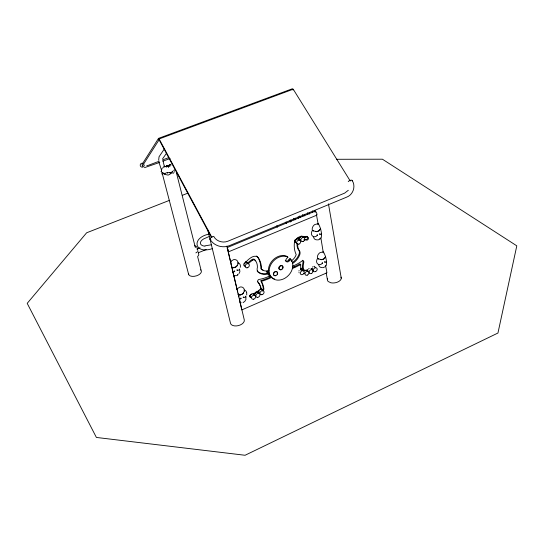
<?xml version="1.0" encoding="UTF-8"?>
<svg xmlns="http://www.w3.org/2000/svg" width="544" height="544" viewBox="0 0 544 544"><rect width="100%" height="100%" fill="white"/><g stroke="black" fill="none" stroke-linecap="round" stroke-linejoin="round"><path stroke-width="0.82" d="M161.473 170.299L161.758 168.919L161.48 170.299M350.261 181.009L293.216 89.209L159.134 138.944L159.113 139.774L211.487 237.51M239.952 271.136L239.367 273.272M246.724 294.984L246.731 292.577M323.333 252.906L320.906 238.041A9.398 2.625 -56.1 0 0 321.259 237.844C322.123 233.641 320.865 228.582 318.913 224.679A9.214 4.604 38 0 1 318.403 224.114A6.596 2.108 27.6 0 1 317.968 223.754L314.786 224.536A4.801 3.774 -49.8 0 0 312.236 229.69L312.446 230.411C315.642 231.656 318.764 232.716 320.396 228.915M238.122 294.154L238.238 294.59C241.298 296.371 245.052 292.618 244.195 289.306A4.862 3.849 -43.2 0 0 239.979 287.042L236.892 288.918A6.705 4.631 -58.9 0 1 237.082 289.401A9.377 7.949 -64.2 0 1 237.259 290.068L240.285 302.94A9.554 0.388 13.5 0 1 240.271 302.974L240.271 302.974M231.22 264.676L230.826 262.664A9.513 7.983 -61.9 0 0 230.649 261.997A6.8 4.604 -57.7 0 0 230.452 261.521L233.6 259.638A4.937 3.978 -43.9 0 1 237.898 262.024C238.85 264.976 235.164 269.069 232.506 267.349L231.826 267.294L231.18 264.466M293.216 89.209L293.026 90.066L292.441 88.733L158.522 138.373L141.97 164.546L142.501 165.804A10.615 1.578 -22.6 0 0 142.453 166.274M326.135 265.642A9.248 2.754 -56.5 0 0 326.244 265.588C327.114 261.514 325.87 256.578 323.945 252.797A9.078 4.678 38.8 0 1 323.469 252.28L323.088 252.192L323.469 252.273A6.501 2.217 28 0 1 323.041 251.906L319.913 252.715A4.719 3.658 -48.6 0 0 317.404 257.761L317.608 258.454C320.722 259.746 323.83 260.671 325.421 256.958M238.17 263.86L238.19 263.146M237.157 265.39L236.565 266.472L233.492 267.804L233.056 267.668L233.369 267.315L232.506 267.349M243.474 292.665L242.889 293.726L239.87 295.066L239.442 294.936L239.754 294.59L238.904 294.63M246.031 299.22L244.909 301.254L243.059 302.641M198.023 251.45L195.881 252.885M164.961 173.672L164.744 174.175L162.003 172.332L164.05 173.726M244.467 291.135L244.48 290.414M142.501 165.804L159.113 139.774L158.522 138.373M164.438 148.811L159.045 156.767L158.658 160.276M162.588 158.814L166.376 153.435M166.369 167.13L167.511 165.818L170.068 166.144M312.446 230.411L312.256 230.649A4.787 3.76 -49.5 0 0 313.086 236.422C314.418 237.585 317.873 235.872 317.274 234.716L317.166 235.504M317.608 258.454L317.417 258.686A4.712 3.645 -48.4 0 0 318.22 264.282C319.532 265.452 322.891 263.786 322.347 262.65L322.245 263.412M166.702 165.723L167.45 165.825L168.538 167.341M166.62 166.709L168.769 165.267M274.604 279.004A13.219 10.404 -46.3 0 1 269.878 264.296A13.219 10.404 -46.3 0 1 286.022 255.932L287.905 257.203L286.538 258.692A2.264 1.782 -47 0 0 286.511 261.698A2.264 1.782 -47 0 0 289.524 260.617L290.707 259.332L289.938 258.611L288.755 259.896A2.258 1.782 -47 0 1 285.954 261.086M262.099 290.183L262.929 289.299A1.693 1.326 -44.4 0 0 263.242 288.136A27.819 21.971 -42.8 0 0 260.862 280.949L260.719 280.711A65.702 53.462 -47.2 0 0 270.783 276.828L270.926 276.753M262.732 290.843L263.561 289.959A1.693 1.333 -44.4 0 0 263.874 288.796A27.853 21.984 -42.9 0 0 261.501 281.602L261.351 281.364A65.783 53.496 -47.2 0 0 271.422 277.474L271.565 277.399M172.013 172.883L168.633 172.625L171.224 172.802L172.795 171.231M171.299 172.747L172.802 171.238M348.303 190.291L344.624 193.134L227.882 241.216C222.741 243.358 216.145 241.135 213.86 236.552A2.36 0.823 -36 0 0 210.841 237.721A2.36 0.823 -36 0 0 210.841 239.367M319.682 238.775L320.532 237.973M164.145 173.726L165.362 173.108L163.826 173.937M325.026 257.455L324.476 258.516L321.586 259.76L320.695 259.318M319.994 229.412L319.437 230.493L316.492 231.73L315.581 231.261M163.764 167.382L164.336 166.92M173.618 170.496L174.366 169.912M170.911 172.468L170.401 172.863L170.768 173.298L171.312 172.795L170.673 172.72M240.727 298.738L240.815 297.962L241.162 298.418L239.428 299.635M234.369 271.599L234.464 270.803L234.811 271.272L233.05 272.51L233.444 274.224M170.286 174.039L168.184 175.1L164.9 174.42M165.22 166.784L167.171 165.845L169.47 165.947M162.302 168.212L163.071 167.708M163.703 166.573L164.465 166.076M325.224 266.723L322.905 267.73M243.794 297.418L243.331 296.874L243.202 297.486L244.589 297.316L245.65 296.942L245.664 296.092L245.847 296.494A4.842 3.815 -43 0 1 245.813 298.676M320.13 239.04L317.859 240.006M237.823 275.053L236.66 275.726M237.497 270.28L237.021 269.722L236.98 270.354L238.959 270.042L239.591 269.593L239.421 269.028M165.675 166.444L167.484 165.838L166.75 165.6M292.856 267.41L294.08 266.866A65.158 52.578 -49.1 0 0 300.098 263.813L300.07 264.119A26.982 20.835 -48.5 0 0 300.023 264.942M300.975 270.314A27.016 20.842 -48.5 0 1 300.744 264.744L300.771 264.432A65.239 52.612 -49.1 0 1 294.753 267.498L292.291 268.552M227.44 247.472L315.085 211.194M196.901 249.084L200.036 247.792M198.363 252.742L206.196 249.519M208.78 234.151C190.93 237.898 194.507 254.565 212.194 248.696M209.426 236.402L203.565 238.966A8.527 4.352 -13.9 0 0 204.932 246.194M169.68 200.274L86.639 232.784L27.2 303.348L96.39 437.444L245.072 455.267L497.95 333.03L516.8 245.84L382.425 159.208L336.722 159.29M182.335 195.316L187.87 193.154M159.412 161.133L150.688 164.431A10.615 1.578 -22.6 0 1 148.838 165.097M163.377 159.63L168.137 157.835M159.786 162.384L144.405 167.688M162.962 161.18L170.102 158.481M171.074 172.666L171.85 172.366M211.419 244.766L205.068 245.847M326.318 261.977L324.605 262.215L324.734 261.616L325.156 262.16M236.055 275.529L233.906 275.958A9.71 0.632 13.5 0 1 233.94 276.005L233.458 274.278M172.849 173.25L173.679 173.04M321.32 234.09L319.573 234.301L319.702 233.696L320.13 234.26M166.342 172.856L167.457 172.7M169.17 165.281L167.511 165.818L168.266 166.879M169.816 164.893L171.21 164.92M240.149 302.777L241.203 302.763M313.636 231.003L312.827 230.663M318.784 259.06L317.982 258.713M194.555 245.772C196.989 245.657 197.438 248.798 197.846 250.526M244.283 290.068L244.542 290.115A4.848 3.828 -43.2 0 1 246.541 292.257M169.395 164.614L170.687 164.907M237.993 262.806L238.252 262.861A4.923 3.958 -43.9 0 1 240.264 267.342M162.017 174.148L162.527 174.359M287.905 257.203L286.79 256.652A13.24 10.411 -46.3 0 0 269.307 269.09A13.24 10.411 -46.3 0 0 283.2 279.086A13.24 10.411 -46.3 0 0 291.183 259.808L290.707 259.332M288.755 259.896L289.524 260.617M294.08 266.866L294.753 267.498M252.239 260.12L252.436 260.311A2.781 2.224 -45.1 0 1 254.769 259.869L255.428 260.583A14.477 11.574 -44.3 0 1 257.4 267.056L257.366 267.628A5.746 4.563 -45.3 0 0 258.645 272.496A14.348 11.397 -45.9 0 0 268.192 273.958L268.852 273.748L269.974 275.767L268.96 276.284A34.612 27.758 -46.2 0 1 258.992 279.446A1.707 1.346 -44.6 0 0 257.761 280.629A1.707 1.346 -44.6 0 0 257.951 282.064A18.809 14.831 -43.3 0 1 261.154 288.701A15.64 12.383 -44.2 0 1 260.44 289.462M289.938 258.611L290.414 259.094A13.219 10.404 -46.3 0 1 291.632 261.582M161.418 171.829L161.072 171.442L161.412 171.836M200.539 269.79L200.838 270.137M210.011 239.238C213.704 245.759 222.401 248.445 229.276 245.698L346.582 197.18C353.097 194.854 356.028 186.374 352.206 180.574M269.334 275.128L268.212 273.108L267.553 273.312A14.334 11.39 -45.9 0 1 258.006 271.85A5.739 4.556 -45.3 0 1 257.142 270.939M159.134 138.944L211.983 237.524M161.418 169.912L158.977 162.316M233.05 272.51L231.826 267.294M164.261 165.974L162.704 159.637M162.377 173.917L188.7 274.659M198.356 252.545L198.818 254.891L197.628 256.618L201.178 270.538A6.603 3.522 -14.7 0 1 198.138 275.155L196.574 275.801A6.603 3.522 -14.7 0 1 188.503 273.754M176.283 172.251L195.371 247.602M207.658 229.5L230.459 323.082A7.092 4.148 -13.8 0 0 236.259 325.931L238.082 325.672A7.092 4.148 -13.8 0 0 244.304 320.035L239.278 298.656M226.916 246.024L231.744 266.58M232.132 268.226L237.735 292.074M238.122 293.719L238.891 297.01M227.698 249.784L230.309 260.902M231.71 266.846L231.866 267.512M233.009 272.374L233.199 273.204M233.764 275.604L236.837 288.674M239.38 299.506L239.571 300.308M240.094 302.559L241.822 309.91L326.924 272.809L325.577 265.343M286.328 223.428L286.076 221.986M276.896 225.658L277.229 227.324M290.802 219.837L291.122 221.49M290.122 220.374L290.448 222.034M293.685 218.362L294.005 220.014M295.236 218.11L295.562 219.776M299.724 215.907L300.036 217.552M298.166 216.614L298.486 218.28M302.702 214.404L303.008 216.056M304.463 214.288L304.776 215.948M307.482 212.772L307.795 214.438M309.312 212.446L309.611 214.091M320.368 228.439L320.491 229.099M325.4 256.496L325.516 257.142M314.935 210.596L315.234 212.262M326.203 273L327.4 279.657M312.385 210.929L312.684 212.575M321.354 233.927L321.504 234.75M326.352 261.82L326.495 262.616M316.465 214.758L318.26 224.706M328.46 203.864L341.251 278.161M167.321 173.244L167.26 172.523M313.589 236.592L313.596 237.075A4.78 3.74 -49.5 0 0 317.247 239.809M318.716 264.438L318.716 264.908A4.699 3.624 -48.3 0 0 322.293 267.505M341.02 277.161A6.99 3.944 -9.4 0 1 338.511 281.636A6.99 3.944 -9.4 0 1 330.806 282.758L328.29 281.561A6.99 3.944 -9.4 0 1 327.665 278.603M257.727 281.867A18.782 14.824 -43.2 0 1 259.882 285.58M260.263 286.79A18.782 14.824 -43.2 0 1 260.406 287.409M256.285 256.013A5.97 4.774 -45.2 0 1 257.931 257.489A28.268 22.637 -43.6 0 1 260.868 268.784A10.73 8.52 -46 0 0 263.024 269.96M251.539 297.296A1.7 1.34 -43.6 0 1 249.859 296.596A1.7 1.34 -43.6 0 1 250.764 294.644A15.64 12.383 -44.2 0 0 251.709 294.447M313.602 270.586A19.285 15.042 -48.1 0 1 312.589 271.143M314.616 267.158A1.666 1.285 -47.7 0 1 315.268 267.369M250.519 296.718A1.7 1.333 -43.6 0 1 249.499 296.385M258.896 290.856A15.64 12.383 -44.2 0 1 257.217 292.074M255.442 293.087A15.64 12.383 -44.2 0 1 253.592 293.882M248.336 263.724A24.46 19.319 -44.9 0 1 252.436 260.311M245.269 262.915A17.068 13.566 -45 0 1 252.103 256.999A5.977 4.78 -45.2 0 1 258.57 258.121A28.302 22.651 -43.6 0 1 261.508 269.423A10.744 8.527 -46 0 0 268.94 270.667M312.555 268.294A15.327 11.954 -48.1 0 1 311.692 268.763M308.101 270.069A15.327 11.954 -48.1 0 1 303.661 270.348A18.312 14.151 -48.2 0 1 303.797 262.385A1.68 1.312 -47.5 0 0 303.416 261.052A1.68 1.312 -47.5 0 0 301.974 261.025A34.299 27.275 -48.1 0 1 292.638 266.125M301.002 236.756A16.816 13.199 -47.9 0 0 299.227 237.191A5.882 4.638 -48.4 0 0 294.365 243.032A27.499 21.495 -49.3 0 0 296.188 254.66A10.676 8.425 -47.3 0 1 291.38 260.902M302.77 236.538A16.816 13.199 -47.9 0 1 307.727 237.17A1.693 1.333 -48.9 0 1 308.421 238.694A1.693 1.333 -48.9 0 1 306.966 240.156A24.147 18.877 -47.4 0 0 304.028 239.884M299.418 240.441A2.734 2.156 -48.4 0 1 300.193 240.19M297.704 243.909A14.151 11.098 -48.8 0 0 298.663 249.553L298.901 249.995A5.685 4.468 -47.6 0 1 299.676 255.007A14.246 11.247 -47.3 0 1 292.393 263.595M247.71 263.085A24.432 19.305 -44.9 0 1 251.797 259.678A2.774 2.224 -45.1 0 1 254.136 259.236L254.789 259.95A14.464 11.567 -44.3 0 1 255.401 260.875M292.917 262.188A14.232 11.24 -47.3 0 0 298.996 254.388A5.678 4.468 -47.6 0 0 298.228 249.383L297.983 248.941A14.137 11.098 -48.8 0 1 297.024 243.304M307.584 236.994A1.693 1.333 -48.9 0 1 306.279 239.557A24.12 18.863 -47.4 0 0 304.089 239.306M302.43 260.277A1.68 1.306 -47.5 0 1 303.124 261.766A18.292 14.144 -48.2 0 0 302.988 269.722A15.314 11.948 -48.1 0 0 303.851 269.79M306.265 236.334A16.796 13.192 -47.9 0 1 307.04 236.572M300.288 239.469A24.12 18.863 -47.4 0 0 299.513 239.584A2.734 2.156 -48.4 0 0 298.738 239.843M348.235 181.635A2.264 0.932 -24.1 0 1 350.792 180.207A2.264 0.932 -24.1 0 1 352.186 180.846M148.254 165.294A10.615 1.578 -22.6 0 1 146.764 165.75M144.235 164.934A2.02 1.979 8.9 0 1 142.147 167.158A2.02 1.979 8.9 0 1 140.264 164.744A2.02 1.979 8.9 0 1 142.997 163.35M239.612 269.45A4.916 3.944 -43.7 0 1 239.748 270.538M238.394 273.863A4.916 3.944 -43.7 0 1 237.456 274.74M161.901 173.42A1.36 1.183 -43.9 0 1 161.704 173.182M174.23 172.162A1.36 0.864 51.7 0 1 174.012 172.237M174.379 170.918A1.36 0.864 51.7 0 1 174.495 171.224M314.806 211.915A2.162 0.741 67.3 0 1 316.254 212.248A2.162 0.741 67.3 0 1 316.683 215.2L228.303 251.92A2.224 0.564 67.6 0 0 228.235 250.274A2.224 0.564 67.6 0 0 227.045 248.01M311.875 269.566A2.217 1.714 -47.7 0 1 311.712 268.614M312.433 267.124A2.217 1.714 -47.7 0 1 312.868 266.75M313.868 266.336A2.217 1.714 -47.7 0 1 314.813 266.451M312.453 269.457A1.659 1.285 -47.7 0 1 312.283 269.164M311.018 268.607A2.217 1.72 -47.5 0 1 311.284 268.974M307.55 271.021A2.217 1.72 -47.5 0 1 307.904 269.484M308.693 268.648A2.217 1.72 -47.5 0 1 309.182 268.376M303.831 271.068A2.237 1.734 -47 0 1 302.607 274.536A2.237 1.734 -47 0 1 300.438 272.462A2.237 1.734 -47 0 1 303.831 271.068A2.224 1.72 -47.2 0 1 305.075 269.994M300.417 269.382A2.23 1.734 -47 0 1 302.546 269.98M299.207 272.85A2.23 1.734 -47 0 1 298.935 272.49M298.887 271.007A2.23 1.734 -47 0 1 299.132 270.497M300.431 268.355A2.224 1.734 -47 0 1 301.784 269.98M301.696 269.872A1.673 1.299 -47 0 1 301.954 270.089M300.438 268.879A1.666 1.299 -47 0 1 301.206 269.511M301.043 269.389A2.21 1.72 -47.2 0 1 302.505 267.73M302.811 270.314A2.217 1.72 -47.2 0 1 303.572 269.457M307.183 270.586A2.224 1.72 -47.2 0 1 307.333 271.034M304.239 273.707A2.224 1.72 -47.2 0 1 303.865 273.455M306.544 269.967A2.224 1.72 -47.2 0 1 306.918 270.225M303.117 270.694A1.666 1.292 -47.2 0 1 303.953 269.729M301.009 240.217A2.264 1.788 -48.6 0 1 299.193 238.619A2.264 1.788 -48.6 0 1 301.056 236.191A2.264 1.788 -48.6 0 1 303.192 237.374M299.628 238.857A1.693 1.34 -48.6 0 1 298.894 237.021M299.635 239.394A2.264 1.788 -48.6 0 1 298.255 237.701M299.975 239.326A1.7 1.34 -48.6 0 1 299.792 239.02M299.839 237.85A1.7 1.34 -48.6 0 1 301.077 236.694M302.178 236.776A1.7 1.34 -48.6 0 1 302.444 237.007M296.385 242.828A2.264 1.795 -48.3 0 1 295.113 240.876A2.264 1.795 -48.3 0 1 297.112 238.755A2.264 1.795 -48.3 0 1 299.084 239.979M296.793 238.422A1.7 1.34 -48.3 0 1 297.575 239.088M295.521 241.461A1.7 1.34 -48.3 0 1 295.188 241.332M294.739 240.802A1.7 1.34 -48.3 0 1 294.671 240.04M297.255 238A2.264 1.788 -48.3 0 1 298.126 239.068M295.528 242.005A2.264 1.788 -48.3 0 1 294.658 241.638M295.678 241.638A1.7 1.346 -48.3 0 1 295.725 240.468M295.936 240.081A1.7 1.346 -48.3 0 1 296.575 239.482M270.286 276.889A13.199 10.397 -46.2 0 1 268.865 275.42M268.131 274.264A13.199 10.397 -46.2 0 1 267.124 270.837M267.396 273.523A13.185 10.39 -46.2 0 1 266.642 271.538M245.657 266.322A2.305 1.85 -44.6 0 1 243.726 264.914A2.305 1.85 -44.6 0 1 245.242 262.419A2.305 1.85 -44.6 0 1 247.697 262.963M246.044 261.406A2.305 1.85 -44.6 0 1 247.03 262.983M244.548 265.445A1.727 1.387 -44.6 0 1 244.351 265.139M244.372 263.962A1.727 1.387 -44.6 0 1 244.582 263.575M245.235 262.963A1.727 1.387 -44.6 0 1 245.63 262.779M246.786 262.854A1.727 1.387 -44.6 0 1 247.071 263.078M245.568 261.834A1.727 1.387 -44.6 0 1 246.398 262.494M257.006 292.026A1.693 1.333 -43.9 0 1 257.101 292.373M254.966 294.386A1.693 1.333 -43.9 0 1 254.062 293.413M254.891 295.46A2.264 1.775 -43.9 0 1 255.564 292.244A2.264 1.775 -43.9 0 1 258.454 292.985M257.074 291.203A2.258 1.775 -43.9 0 1 257.618 292.488M254.986 294.909A2.258 1.775 -43.9 0 1 253.538 293.304M255.048 293.549A1.7 1.333 -43.9 0 1 255.544 292.835M256.278 292.386A1.7 1.333 -43.9 0 1 256.68 292.298M257.067 292.318A1.7 1.333 -43.9 0 1 257.407 292.434M260.324 288.755A1.693 1.326 -44.3 0 1 261.229 289.728M258.754 291.618A1.693 1.326 -44.3 0 1 258.482 291.407M259.427 293.053A2.258 1.775 -44.3 0 1 258.726 290.782A2.258 1.775 -44.3 0 1 261.1 289.136A2.258 1.775 -44.3 0 1 262.616 290.843M260.794 288.327A2.258 1.775 -44.3 0 1 261.746 289.843M259.114 292.264A2.258 1.775 -44.3 0 1 257.727 291.149M259.073 291.292A1.693 1.333 -44.3 0 1 259.182 290.897M260.821 289.646A1.693 1.333 -44.3 0 1 261.202 289.666M251.457 297.697A2.264 1.782 -43.6 0 1 250.152 295.65A2.264 1.782 -43.6 0 1 252.47 293.658A2.264 1.782 -43.6 0 1 254.184 295.351M250.662 296.249A1.7 1.333 -43.6 0 1 249.75 295.276M251.178 297.058A1.7 1.333 -43.6 0 1 250.9 296.847M251.226 294.705A1.7 1.333 -43.6 0 1 251.58 294.433M253.096 294.297A1.7 1.333 -43.6 0 1 253.375 294.515M253.273 293.848A2.264 1.782 -43.6 0 1 253.32 294.345M250.682 296.772A2.264 1.782 -43.6 0 1 249.472 296.099M274.251 275.407A2.264 1.782 -45.8 0 1 273.693 272.782A2.264 1.782 -45.8 0 1 276.515 271.572A2.264 1.782 -45.8 0 1 277.066 274.196M279.684 269.484A2.264 1.782 -46.3 0 1 279.242 266.682A2.264 1.782 -46.3 0 1 282.227 265.798A2.264 1.782 -46.3 0 1 282.146 268.75M280.677 269.579A2.264 1.782 -46.3 0 1 280.153 269.6M285.559 260.834A2.258 1.782 -47 0 1 285.274 260.474M306.639 236.307A1.584 0.83 -10.5 0 1 304.803 237.062A1.584 0.83 -10.5 0 1 303.627 236.307M307.136 236.327A2.115 1.108 -10.5 0 1 304.708 237.347A2.115 1.108 -10.5 0 1 303.11 236.354M230.955 261.603L230.649 261.997L230.955 261.603M237.388 289.014L237.082 289.401L237.388 289.014M318.403 224.114L318.016 224.019L318.403 224.114M315.54 271.599A2.224 1.714 -47.7 0 0 316.771 268.144A2.224 1.714 -47.7 0 0 313.412 269.532A2.224 1.714 -47.7 0 0 315.54 271.599M311.365 273.51A2.224 1.72 -47.5 0 0 312.589 270.048A2.224 1.72 -47.5 0 0 309.223 271.436A2.224 1.72 -47.5 0 0 311.365 273.51M307.258 275.135A2.23 1.727 -47.2 0 0 308.482 271.674A2.23 1.727 -47.2 0 0 305.109 273.068A2.23 1.727 -47.2 0 0 307.258 275.135M303.11 241.468A2.271 1.788 -48.6 0 0 304.348 237.905A2.271 1.788 -48.6 0 0 300.9 239.285A2.271 1.788 -48.6 0 0 303.11 241.468M298.989 244.093A2.271 1.795 -48.3 0 0 300.227 240.523A2.271 1.795 -48.3 0 0 296.772 241.91A2.271 1.795 -48.3 0 0 298.989 244.093M247.098 267.818A2.312 1.85 -44.6 0 0 249.145 264.445A2.312 1.85 -44.6 0 0 245.528 264.976A2.312 1.85 -44.6 0 0 247.098 267.818M257.734 297.357A2.271 1.782 -44 0 0 259.746 294.073A2.271 1.782 -44 0 0 256.21 294.63A2.271 1.782 -44 0 0 257.734 297.357M261.875 294.698A2.264 1.775 -44.3 0 0 263.888 291.414A2.264 1.775 -44.3 0 0 260.365 291.972A2.264 1.775 -44.3 0 0 261.875 294.698M253.416 299.234A2.271 1.782 -43.7 0 0 255.435 295.943A2.271 1.782 -43.7 0 0 251.886 296.507A2.271 1.782 -43.7 0 0 253.416 299.234M275.488 275.747A2.264 1.782 -45.8 0 0 277.46 272.428A2.264 1.782 -45.8 0 0 273.952 273.02A2.264 1.782 -45.8 0 0 275.488 275.747M280.922 269.831A2.264 1.782 -46.3 0 0 282.894 266.506A2.264 1.782 -46.3 0 0 279.392 267.09A2.264 1.782 -46.3 0 0 280.922 269.831"/></g></svg>
